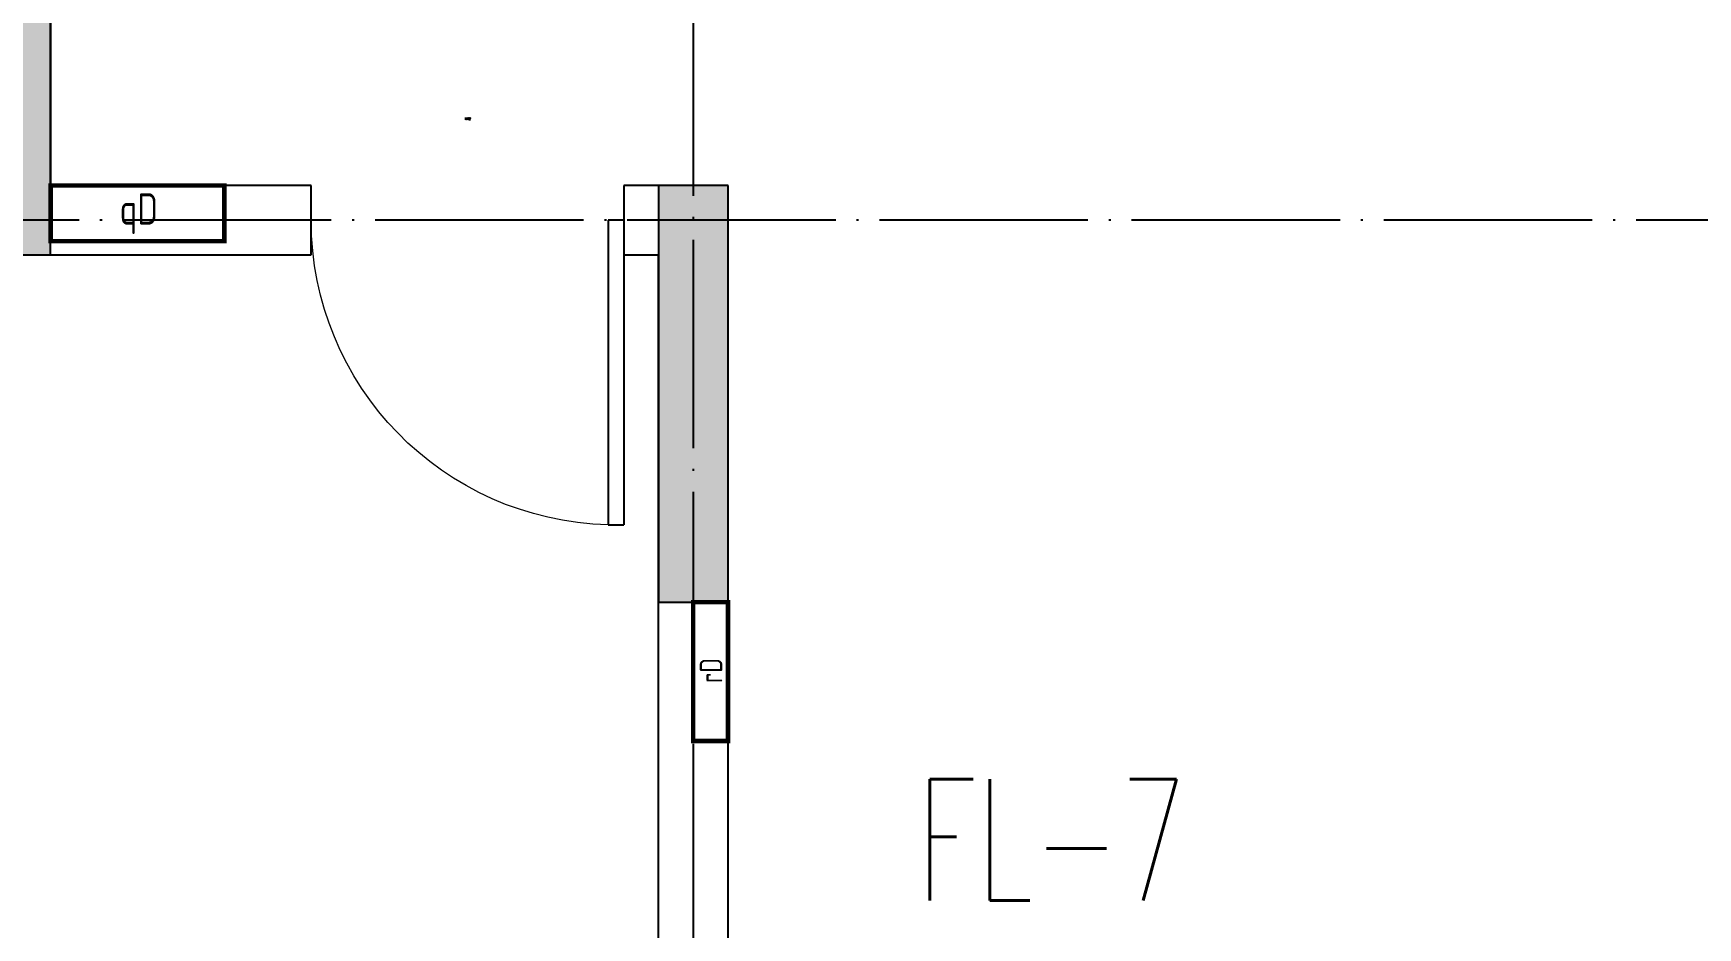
# Model space of a CAD drawing. Extents: x 27938 to 1507990, y 110129 to 923079.
# Drawn here: x 866717 to 871508, y 521003 to 523579 of the extents above; entities that cross this region are included whole.
import ezdxf

# ---------------------------------------------------------------- set-up
doc = ezdxf.new("R2010")
doc.units = 0
doc.header["$LTSCALE"] = 1000
doc.header["$MEASUREMENT"] = 0
doc.linetypes.add('DOTE', pattern=[2.42, 2, -0.2, 0.02, -0.2])
for name, color, linetype in [('COLUMN', 9, 'Continuous'), ('DIM_废水', 31, 'Continuous'), ('DOTE', 1, 'Continuous'), ('PUB_HATCH', 8, 'Continuous'), ('PUB_TEXT', 4, 'Continuous'), ('WALL', 9, 'Continuous'), ('WINDOW', 4, 'Continuous'), ('WINDOW_TEXT', 7, 'Continuous')]:
    doc.layers.add(name, color=color, linetype=linetype)
doc.layers.add('EQUIP-消防', color=3, linetype='Continuous', lineweight=20)
doc.styles.add('_TCH_WINDOW', font='SIMPLEX.shx', dxfattribs={"width": 0.7, "height": 3.5, "bigfont": 'GBCBIG.shx'})
doc.styles.add('_TWT_SERIAL', font='SIMPLEX', dxfattribs={"width": 0.8, "height": 3.5, "bigfont": 'HZTXT'})
doc.styles.add('房间名称', font='TSSDENG', dxfattribs={"width": 0.8, "bigfont": 'HZTXT'})

# ---------------------------------------------------------------- blocks, each defined once
blk = doc.blocks.new('GDGDGDSDA')
at = {"layer": 'DOTE', "color": 0, "linetype": 'DOTE', "ltscale": 0.3}
for p, q in [((460034.6, 370658.3), (460034.8, 359558.3)), ((471334.8, 366358.3), (417334.8, 366358.3))]:
    blk.add_line(p, q, dxfattribs=at)
blk = doc.blocks.new('GFDGFSDFGD')
at = {"layer": 'PUB_HATCH'}
for points in [[(459266.6, 370823.7), (459266.6, 368723.7), (459066.6, 368723.7), (459066.6, 368523.7), (459466.6, 368523.7), (459466.6, 370623.7), (459916.6, 370623.7), (459916.6, 370823.7)], [(461416.6, 368723.7), (461216.6, 368723.7), (461216.6, 367523.7), (461416.6, 367523.7)]]:
    blk.add_hatch(color=0, dxfattribs=at).paths.add_polyline_path(points)
at = {"layer": 'COLUMN', "color": 0}
for p, q in [((459466.6, 368523.7), (459466.6, 370623.7)), ((461416.6, 368723.7), (461216.6, 368723.7)), ((461216.6, 368723.7), (461216.6, 367523.7)), ((461416.6, 367523.7), (461416.6, 368723.7)), ((459066.6, 368523.7), (459466.6, 368523.7)), ((461216.6, 367523.7), (461416.6, 367523.7))]:
    blk.add_line(p, q, dxfattribs=at)
blk = doc.blocks.new('FSFSFSFSEG')
at = {"layer": 'EQUIP-消防', "const_width": 12.8}
blk.add_lwpolyline([(136866.6, 335152.5), (136466.6, 335152.5), (136466.6, 335052.5), (136866.6, 335052.5)], close=True, dxfattribs=at)
at = {"layer": 'PUB_TEXT', "color": 7, "true_color": 0xffffff, "style": '房间名称', "width": 0.8}
blk.add_text('rD', height=64.8, dxfattribs=at).set_placement((136633.7, 335069))
blk = doc.blocks.new('GDGRDGDRGDFD')
at = {"layer": 'EQUIP-消防', "const_width": 12.8}
blk.add_lwpolyline([(136866.6, 335507.8), (136366.6, 335507.8), (136366.6, 335347.8), (136866.6, 335347.8)], close=True, dxfattribs=at)
at = {"layer": 'PUB_TEXT', "color": 7, "true_color": 0xffffff, "style": '房间名称', "width": 0.8}
blk.add_text('qD', height=90, dxfattribs=at).set_placement((136565, 335395.5))
blk = doc.blocks.new('GHFHFHTFHCSDCS')
for name, p, rotation in [('GDGRDGDRGDFD', (323101, 33215.5), 0.0001673532306091649), ('FSFSFSFSEG', (796469.1, 230657.2), 89.99999999297357)]:
    blk.add_blockref(name, p, dxfattribs=dict(rotation=rotation))
blk = doc.blocks.new('$DorLib2D$00000001')
at = {"color": 0}
for p, q in [((0.45, 0.975), (0.5, 0.975)), ((0.45, 0), (0.45, 0.975)), ((0.5, 0), (0.5, 0.975)), ((0.5, 0), (0.45, 0))]:
    blk.add_line(p, q, dxfattribs=at)
at = {"color": 0, "lineweight": 13}
blk.add_arc((0.475, 0), 0.975, 91.4693, 180, dxfattribs=at)

msp = doc.modelspace()

# ---------------------------------------------------------------- linework, layer by layer
at = {"layer": 'WALL', "color": 8}
for p, q in [((866766.6, 525040.4), (866766.6, 523140.4)), ((867516.6, 523140.4), (866766.6, 523140.4)), ((867516.6, 522940.4), (867516.6, 523140.4)), ((868716.6, 523140.4), (868416.6, 523140.4)), ((868416.6, 523140.4), (868416.6, 522940.4)), ((868716.6, 520140.4), (868716.6, 523140.4)), ((866666.6, 522940.4), (867516.6, 522940.4)), ((868416.6, 522940.4), (868516.6, 522940.4)), ((868516.6, 520040.4), (868516.6, 522940.4))]:
    msp.add_line(p, q, dxfattribs=at)

# ---------------------------------------------------------------- block references
at = {"color": 8}
for name in ['GFDGFSDFGD', 'GHFHFHTFHCSDCS']:
    msp.add_blockref(name, (407300, 154416.7), dxfattribs=at)
at = {"layer": 'DOTE', "color": 169}
msp.add_blockref('GDGDGDSDA', (408581.8, 156682.1), dxfattribs=at)
at = {"layer": 'WINDOW', "color": 8}
ref = msp.add_blockref('$DorLib2D$00000001', (867966.6, 523040.4), dxfattribs=dict(at, xscale=900, yscale=-900, zscale=900, rotation=1.101422729913818e-09))
ref.add_attrib('A', 'M0922', (867959.7, 523330), dxfattribs={"layer": 'WINDOW_TEXT', "color": 8, "ltscale": 0.5, "height": 5.95, "rotation": 0, "style": '_TCH_WINDOW', "width": 0.494118})

# ---------------------------------------------------------------- texts
at = {"layer": 'DIM_废水', "color": 7, "style": '_TWT_SERIAL', "width": 0.64}
msp.add_text('FL-7', height=350, dxfattribs=at).set_placement((869259.4, 521081.2))

doc.saveas('drawing.dxf')
